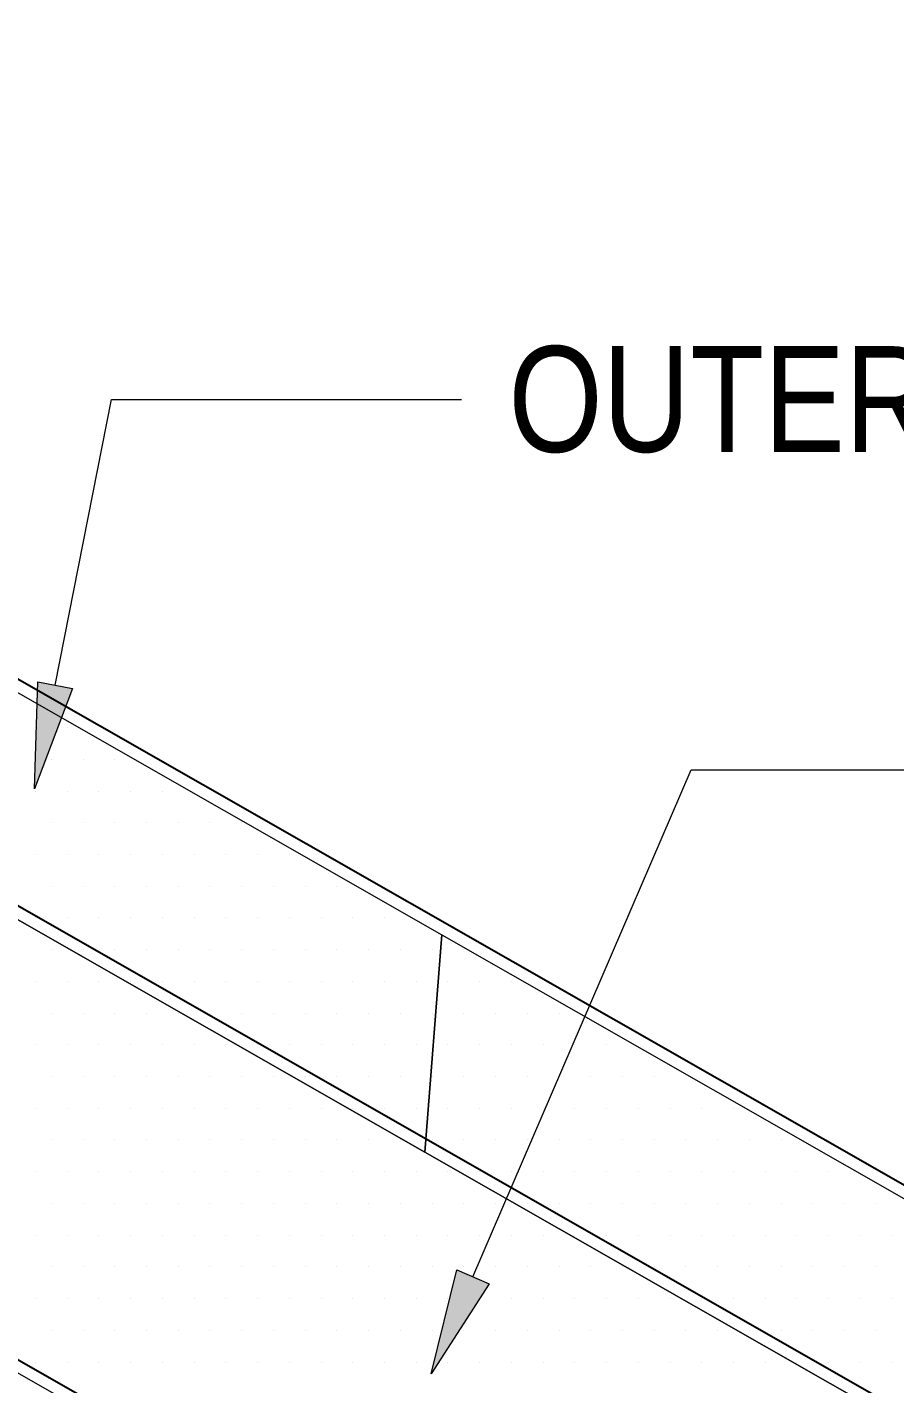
# Model space of a CAD drawing. Header units: inches. Extents: x -17.6 to 82.3, y -15.1 to 23.2.
# Drawn here: x -11.326 to -10.813, y 3.495 to 4.297 of the extents above; entities that cross this region are included whole.
import ezdxf

# ---------------------------------------------------------------- set-up
doc = ezdxf.new("R2010")
doc.units = ezdxf.units.IN
doc.header["$MEASUREMENT"] = 0
for name, color, linetype, lineweight in [('.ATI-HATCH', 7, 'Continuous', 0), ('.ATI-TEXT', 7, 'Continuous', 0), ('G-ANNO-TTLB', 7, 'Continuous', 0), ('TYVEK', 7, 'Continuous', 0)]:
    doc.layers.add(name, color=color, linetype=linetype, lineweight=lineweight)

# ---------------------------------------------------------------- blocks, each defined once
blk = doc.blocks.new('Block_420')
at = {"layer": '.ATI-HATCH'}
for points, knots in [([(-11.98042, 4.27412), (-11.98042, 4.27412), (-12.09708, 4.20662), (-12.09708, 4.20662), (-12.09708, 4.20662), (-11.09097, 3.63203), (-11.09097, 3.63203), (-11.09097, 3.63203), (-11.08097, 3.76051), (-11.08097, 3.76051), (-11.08097, 3.76051), (-11.98042, 4.27412), (-11.98042, 4.27412)], [0, 0, 0, 0, 1, 1, 1, 2, 2, 2, 3, 3, 3, 4, 4, 4, 4]), ([(-11.09097, 3.63203), (-11.09097, 3.63203), (-12.09708, 4.20662), (-12.09708, 4.20662), (-12.09708, 4.20662), (-12.21375, 4.13912), (-12.21375, 4.13912), (-12.21375, 4.13912), (-12.33042, 4.07162), (-12.33042, 4.07162), (-12.33042, 4.07162), (-10.4632, 3.00537), (-10.4632, 3.00537), (-10.4632, 3.00537), (-10.22986, 3.14037), (-10.22986, 3.14037), (-10.22986, 3.14037), (-10.49056, 3.28926), (-10.49056, 3.28926), (-10.49056, 3.28926), (-11.09097, 3.63203), (-11.09097, 3.63203)], [0, 0, 0, 0, 1, 1, 1, 2, 2, 2, 3, 3, 3, 4, 4, 4, 5, 5, 5, 6, 6, 6, 7, 7, 7, 7]), ([(-10.48056, 3.41773), (-10.48056, 3.41773), (-11.08097, 3.76051), (-11.08097, 3.76051), (-11.08097, 3.76051), (-11.09097, 3.63203), (-11.09097, 3.63203), (-11.09097, 3.63203), (-10.49056, 3.28926), (-10.49056, 3.28926), (-10.49056, 3.28926), (-10.48056, 3.41773), (-10.48056, 3.41773)], [0, 0, 0, 0, 1, 1, 1, 2, 2, 2, 3, 3, 3, 4, 4, 4, 4])]:
    blk.add_open_spline(points, degree=3, knots=knots, dxfattribs=at)
at = {"layer": '.ATI-HATCH', "color": 5, "lineweight": 0, "true_color": 0x0000ff}
for points in [[(-11.32114, 3.883), (-11.32114, 3.883), (-11.32114, 3.883), (-11.32114, 3.883)], [(-11.30239, 3.883), (-11.30239, 3.883), (-11.30239, 3.883), (-11.30239, 3.883)], [(-11.31176, 3.86424), (-11.31176, 3.86424), (-11.31176, 3.86424), (-11.31176, 3.86424)], [(-11.29301, 3.86424), (-11.29301, 3.86424), (-11.29301, 3.86424), (-11.29301, 3.86424)], [(-11.27425, 3.86424), (-11.27425, 3.86424), (-11.27425, 3.86424), (-11.27425, 3.86424)], [(-11.32114, 3.84548), (-11.32114, 3.84548), (-11.32114, 3.84548), (-11.32114, 3.84548)], [(-11.30239, 3.84548), (-11.30239, 3.84548), (-11.30239, 3.84548), (-11.30239, 3.84548)], [(-11.28363, 3.84548), (-11.28363, 3.84548), (-11.28363, 3.84548), (-11.28363, 3.84548)], [(-11.26487, 3.84548), (-11.26487, 3.84548), (-11.26487, 3.84548), (-11.26487, 3.84548)], [(-11.24612, 3.84548), (-11.24612, 3.84548), (-11.24612, 3.84548), (-11.24612, 3.84548)], [(-11.31176, 3.82673), (-11.31176, 3.82673), (-11.31176, 3.82673), (-11.31176, 3.82673)], [(-11.29301, 3.82673), (-11.29301, 3.82673), (-11.29301, 3.82673), (-11.29301, 3.82673)], [(-11.27425, 3.82673), (-11.27425, 3.82673), (-11.27425, 3.82673), (-11.27425, 3.82673)], [(-11.2555, 3.82673), (-11.2555, 3.82673), (-11.2555, 3.82673), (-11.2555, 3.82673)], [(-11.23674, 3.82673), (-11.23674, 3.82673), (-11.23674, 3.82673), (-11.23674, 3.82673)], [(-11.21799, 3.82673), (-11.21799, 3.82673), (-11.21799, 3.82673), (-11.21799, 3.82673)], [(-11.19923, 3.82673), (-11.19923, 3.82673), (-11.19923, 3.82673), (-11.19923, 3.82673)], [(-11.32114, 3.80797), (-11.32114, 3.80797), (-11.32114, 3.80797), (-11.32114, 3.80797)], [(-11.30239, 3.80797), (-11.30239, 3.80797), (-11.30239, 3.80797), (-11.30239, 3.80797)], [(-11.28363, 3.80797), (-11.28363, 3.80797), (-11.28363, 3.80797), (-11.28363, 3.80797)], [(-11.26487, 3.80797), (-11.26487, 3.80797), (-11.26487, 3.80797), (-11.26487, 3.80797)], [(-11.24612, 3.80797), (-11.24612, 3.80797), (-11.24612, 3.80797), (-11.24612, 3.80797)], [(-11.22736, 3.80797), (-11.22736, 3.80797), (-11.22736, 3.80797), (-11.22736, 3.80797)], [(-11.20861, 3.80797), (-11.20861, 3.80797), (-11.20861, 3.80797), (-11.20861, 3.80797)], [(-11.18985, 3.80797), (-11.18985, 3.80797), (-11.18985, 3.80797), (-11.18985, 3.80797)], [(-11.1711, 3.80797), (-11.1711, 3.80797), (-11.1711, 3.80797), (-11.1711, 3.80797)], [(-11.31176, 3.78922), (-11.31176, 3.78922), (-11.31176, 3.78922), (-11.31176, 3.78922)], [(-11.29301, 3.78922), (-11.29301, 3.78922), (-11.29301, 3.78922), (-11.29301, 3.78922)], [(-11.27425, 3.78922), (-11.27425, 3.78922), (-11.27425, 3.78922), (-11.27425, 3.78922)], [(-11.2555, 3.78922), (-11.2555, 3.78922), (-11.2555, 3.78922), (-11.2555, 3.78922)], [(-11.23674, 3.78922), (-11.23674, 3.78922), (-11.23674, 3.78922), (-11.23674, 3.78922)], [(-11.21799, 3.78922), (-11.21799, 3.78922), (-11.21799, 3.78922), (-11.21799, 3.78922)], [(-11.19923, 3.78922), (-11.19923, 3.78922), (-11.19923, 3.78922), (-11.19923, 3.78922)], [(-11.18047, 3.78922), (-11.18047, 3.78922), (-11.18047, 3.78922), (-11.18047, 3.78922)], [(-11.16172, 3.78922), (-11.16172, 3.78922), (-11.16172, 3.78922), (-11.16172, 3.78922)], [(-11.14296, 3.78922), (-11.14296, 3.78922), (-11.14296, 3.78922), (-11.14296, 3.78922)], [(-11.32114, 3.77046), (-11.32114, 3.77046), (-11.32114, 3.77046), (-11.32114, 3.77046)], [(-11.30239, 3.77046), (-11.30239, 3.77046), (-11.30239, 3.77046), (-11.30239, 3.77046)], [(-11.28363, 3.77046), (-11.28363, 3.77046), (-11.28363, 3.77046), (-11.28363, 3.77046)], [(-11.26487, 3.77046), (-11.26487, 3.77046), (-11.26487, 3.77046), (-11.26487, 3.77046)], [(-11.24612, 3.77046), (-11.24612, 3.77046), (-11.24612, 3.77046), (-11.24612, 3.77046)], [(-11.22736, 3.77046), (-11.22736, 3.77046), (-11.22736, 3.77046), (-11.22736, 3.77046)], [(-11.20861, 3.77046), (-11.20861, 3.77046), (-11.20861, 3.77046), (-11.20861, 3.77046)], [(-11.18985, 3.77046), (-11.18985, 3.77046), (-11.18985, 3.77046), (-11.18985, 3.77046)], [(-11.1711, 3.77046), (-11.1711, 3.77046), (-11.1711, 3.77046), (-11.1711, 3.77046)], [(-11.15234, 3.77046), (-11.15234, 3.77046), (-11.15234, 3.77046), (-11.15234, 3.77046)], [(-11.13358, 3.77046), (-11.13358, 3.77046), (-11.13358, 3.77046), (-11.13358, 3.77046)], [(-11.11483, 3.77046), (-11.11483, 3.77046), (-11.11483, 3.77046), (-11.11483, 3.77046)], [(-11.31176, 3.75171), (-11.31176, 3.75171), (-11.31176, 3.75171), (-11.31176, 3.75171)], [(-11.29301, 3.75171), (-11.29301, 3.75171), (-11.29301, 3.75171), (-11.29301, 3.75171)], [(-11.27425, 3.75171), (-11.27425, 3.75171), (-11.27425, 3.75171), (-11.27425, 3.75171)], [(-11.2555, 3.75171), (-11.2555, 3.75171), (-11.2555, 3.75171), (-11.2555, 3.75171)], [(-11.23674, 3.75171), (-11.23674, 3.75171), (-11.23674, 3.75171), (-11.23674, 3.75171)], [(-11.21799, 3.75171), (-11.21799, 3.75171), (-11.21799, 3.75171), (-11.21799, 3.75171)], [(-11.19923, 3.75171), (-11.19923, 3.75171), (-11.19923, 3.75171), (-11.19923, 3.75171)], [(-11.18047, 3.75171), (-11.18047, 3.75171), (-11.18047, 3.75171), (-11.18047, 3.75171)], [(-11.16172, 3.75171), (-11.16172, 3.75171), (-11.16172, 3.75171), (-11.16172, 3.75171)], [(-11.14296, 3.75171), (-11.14296, 3.75171), (-11.14296, 3.75171), (-11.14296, 3.75171)], [(-11.12421, 3.75171), (-11.12421, 3.75171), (-11.12421, 3.75171), (-11.12421, 3.75171)], [(-11.10545, 3.75171), (-11.10545, 3.75171), (-11.10545, 3.75171), (-11.10545, 3.75171)], [(-11.0867, 3.75171), (-11.0867, 3.75171), (-11.0867, 3.75171), (-11.0867, 3.75171)], [(-11.06794, 3.75171), (-11.06794, 3.75171), (-11.06794, 3.75171), (-11.06794, 3.75171)], [(-11.32114, 3.73295), (-11.32114, 3.73295), (-11.32114, 3.73295), (-11.32114, 3.73295)], [(-11.30239, 3.73295), (-11.30239, 3.73295), (-11.30239, 3.73295), (-11.30239, 3.73295)], [(-11.28363, 3.73295), (-11.28363, 3.73295), (-11.28363, 3.73295), (-11.28363, 3.73295)], [(-11.26487, 3.73295), (-11.26487, 3.73295), (-11.26487, 3.73295), (-11.26487, 3.73295)], [(-11.24612, 3.73295), (-11.24612, 3.73295), (-11.24612, 3.73295), (-11.24612, 3.73295)], [(-11.22736, 3.73295), (-11.22736, 3.73295), (-11.22736, 3.73295), (-11.22736, 3.73295)], [(-11.20861, 3.73295), (-11.20861, 3.73295), (-11.20861, 3.73295), (-11.20861, 3.73295)], [(-11.18985, 3.73295), (-11.18985, 3.73295), (-11.18985, 3.73295), (-11.18985, 3.73295)], [(-11.1711, 3.73295), (-11.1711, 3.73295), (-11.1711, 3.73295), (-11.1711, 3.73295)], [(-11.15234, 3.73295), (-11.15234, 3.73295), (-11.15234, 3.73295), (-11.15234, 3.73295)], [(-11.13358, 3.73295), (-11.13358, 3.73295), (-11.13358, 3.73295), (-11.13358, 3.73295)], [(-11.11483, 3.73295), (-11.11483, 3.73295), (-11.11483, 3.73295), (-11.11483, 3.73295)], [(-11.09607, 3.73295), (-11.09607, 3.73295), (-11.09607, 3.73295), (-11.09607, 3.73295)], [(-11.07732, 3.73295), (-11.07732, 3.73295), (-11.07732, 3.73295), (-11.07732, 3.73295)], [(-11.05856, 3.73295), (-11.05856, 3.73295), (-11.05856, 3.73295), (-11.05856, 3.73295)], [(-11.03981, 3.73295), (-11.03981, 3.73295), (-11.03981, 3.73295), (-11.03981, 3.73295)], [(-11.31176, 3.7142), (-11.31176, 3.7142), (-11.31176, 3.7142), (-11.31176, 3.7142)], [(-11.29301, 3.7142), (-11.29301, 3.7142), (-11.29301, 3.7142), (-11.29301, 3.7142)], [(-11.27425, 3.7142), (-11.27425, 3.7142), (-11.27425, 3.7142), (-11.27425, 3.7142)], [(-11.2555, 3.7142), (-11.2555, 3.7142), (-11.2555, 3.7142), (-11.2555, 3.7142)], [(-11.23674, 3.7142), (-11.23674, 3.7142), (-11.23674, 3.7142), (-11.23674, 3.7142)], [(-11.21799, 3.7142), (-11.21799, 3.7142), (-11.21799, 3.7142), (-11.21799, 3.7142)], [(-11.19923, 3.7142), (-11.19923, 3.7142), (-11.19923, 3.7142), (-11.19923, 3.7142)], [(-11.18047, 3.7142), (-11.18047, 3.7142), (-11.18047, 3.7142), (-11.18047, 3.7142)], [(-11.16172, 3.7142), (-11.16172, 3.7142), (-11.16172, 3.7142), (-11.16172, 3.7142)], [(-11.14296, 3.7142), (-11.14296, 3.7142), (-11.14296, 3.7142), (-11.14296, 3.7142)], [(-11.12421, 3.7142), (-11.12421, 3.7142), (-11.12421, 3.7142), (-11.12421, 3.7142)], [(-11.10545, 3.7142), (-11.10545, 3.7142), (-11.10545, 3.7142), (-11.10545, 3.7142)], [(-11.0867, 3.7142), (-11.0867, 3.7142), (-11.0867, 3.7142), (-11.0867, 3.7142)], [(-11.06794, 3.7142), (-11.06794, 3.7142), (-11.06794, 3.7142), (-11.06794, 3.7142)], [(-11.04918, 3.7142), (-11.04918, 3.7142), (-11.04918, 3.7142), (-11.04918, 3.7142)], [(-11.03043, 3.7142), (-11.03043, 3.7142), (-11.03043, 3.7142), (-11.03043, 3.7142)], [(-11.01167, 3.7142), (-11.01167, 3.7142), (-11.01167, 3.7142), (-11.01167, 3.7142)], [(-11.32114, 3.69544), (-11.32114, 3.69544), (-11.32114, 3.69544), (-11.32114, 3.69544)], [(-11.30239, 3.69544), (-11.30239, 3.69544), (-11.30239, 3.69544), (-11.30239, 3.69544)], [(-11.28363, 3.69544), (-11.28363, 3.69544), (-11.28363, 3.69544), (-11.28363, 3.69544)], [(-11.26487, 3.69544), (-11.26487, 3.69544), (-11.26487, 3.69544), (-11.26487, 3.69544)], [(-11.24612, 3.69544), (-11.24612, 3.69544), (-11.24612, 3.69544), (-11.24612, 3.69544)], [(-11.22736, 3.69544), (-11.22736, 3.69544), (-11.22736, 3.69544), (-11.22736, 3.69544)], [(-11.20861, 3.69544), (-11.20861, 3.69544), (-11.20861, 3.69544), (-11.20861, 3.69544)], [(-11.18985, 3.69544), (-11.18985, 3.69544), (-11.18985, 3.69544), (-11.18985, 3.69544)], [(-11.1711, 3.69544), (-11.1711, 3.69544), (-11.1711, 3.69544), (-11.1711, 3.69544)], [(-11.15234, 3.69544), (-11.15234, 3.69544), (-11.15234, 3.69544), (-11.15234, 3.69544)], [(-11.13358, 3.69544), (-11.13358, 3.69544), (-11.13358, 3.69544), (-11.13358, 3.69544)], [(-11.11483, 3.69544), (-11.11483, 3.69544), (-11.11483, 3.69544), (-11.11483, 3.69544)], [(-11.09607, 3.69544), (-11.09607, 3.69544), (-11.09607, 3.69544), (-11.09607, 3.69544)], [(-11.07732, 3.69544), (-11.07732, 3.69544), (-11.07732, 3.69544), (-11.07732, 3.69544)], [(-11.05856, 3.69544), (-11.05856, 3.69544), (-11.05856, 3.69544), (-11.05856, 3.69544)], [(-11.03981, 3.69544), (-11.03981, 3.69544), (-11.03981, 3.69544), (-11.03981, 3.69544)], [(-11.02105, 3.69544), (-11.02105, 3.69544), (-11.02105, 3.69544), (-11.02105, 3.69544)], [(-11.0023, 3.69544), (-11.0023, 3.69544), (-11.0023, 3.69544), (-11.0023, 3.69544)], [(-10.98354, 3.69544), (-10.98354, 3.69544), (-10.98354, 3.69544), (-10.98354, 3.69544)], [(-11.31176, 3.67668), (-11.31176, 3.67668), (-11.31176, 3.67668), (-11.31176, 3.67668)], [(-11.29301, 3.67668), (-11.29301, 3.67668), (-11.29301, 3.67668), (-11.29301, 3.67668)], [(-11.27425, 3.67668), (-11.27425, 3.67668), (-11.27425, 3.67668), (-11.27425, 3.67668)], [(-11.2555, 3.67668), (-11.2555, 3.67668), (-11.2555, 3.67668), (-11.2555, 3.67668)], [(-11.23674, 3.67668), (-11.23674, 3.67668), (-11.23674, 3.67668), (-11.23674, 3.67668)], [(-11.21799, 3.67668), (-11.21799, 3.67668), (-11.21799, 3.67668), (-11.21799, 3.67668)], [(-11.19923, 3.67668), (-11.19923, 3.67668), (-11.19923, 3.67668), (-11.19923, 3.67668)], [(-11.18047, 3.67668), (-11.18047, 3.67668), (-11.18047, 3.67668), (-11.18047, 3.67668)], [(-11.16172, 3.67668), (-11.16172, 3.67668), (-11.16172, 3.67668), (-11.16172, 3.67668)], [(-11.14296, 3.67668), (-11.14296, 3.67668), (-11.14296, 3.67668), (-11.14296, 3.67668)], [(-11.12421, 3.67668), (-11.12421, 3.67668), (-11.12421, 3.67668), (-11.12421, 3.67668)], [(-11.10545, 3.67668), (-11.10545, 3.67668), (-11.10545, 3.67668), (-11.10545, 3.67668)], [(-11.0867, 3.67668), (-11.0867, 3.67668), (-11.0867, 3.67668), (-11.0867, 3.67668)], [(-11.06794, 3.67668), (-11.06794, 3.67668), (-11.06794, 3.67668), (-11.06794, 3.67668)], [(-11.04918, 3.67668), (-11.04918, 3.67668), (-11.04918, 3.67668), (-11.04918, 3.67668)], [(-11.03043, 3.67668), (-11.03043, 3.67668), (-11.03043, 3.67668), (-11.03043, 3.67668)], [(-11.01167, 3.67668), (-11.01167, 3.67668), (-11.01167, 3.67668), (-11.01167, 3.67668)], [(-10.99292, 3.67668), (-10.99292, 3.67668), (-10.99292, 3.67668), (-10.99292, 3.67668)], [(-10.97416, 3.67668), (-10.97416, 3.67668), (-10.97416, 3.67668), (-10.97416, 3.67668)], [(-10.95541, 3.67668), (-10.95541, 3.67668), (-10.95541, 3.67668), (-10.95541, 3.67668)], [(-10.93665, 3.67668), (-10.93665, 3.67668), (-10.93665, 3.67668), (-10.93665, 3.67668)], [(-11.32114, 3.65793), (-11.32114, 3.65793), (-11.32114, 3.65793), (-11.32114, 3.65793)], [(-11.30239, 3.65793), (-11.30239, 3.65793), (-11.30239, 3.65793), (-11.30239, 3.65793)], [(-11.28363, 3.65793), (-11.28363, 3.65793), (-11.28363, 3.65793), (-11.28363, 3.65793)], [(-11.26487, 3.65793), (-11.26487, 3.65793), (-11.26487, 3.65793), (-11.26487, 3.65793)], [(-11.24612, 3.65793), (-11.24612, 3.65793), (-11.24612, 3.65793), (-11.24612, 3.65793)], [(-11.22736, 3.65793), (-11.22736, 3.65793), (-11.22736, 3.65793), (-11.22736, 3.65793)], [(-11.20861, 3.65793), (-11.20861, 3.65793), (-11.20861, 3.65793), (-11.20861, 3.65793)], [(-11.18985, 3.65793), (-11.18985, 3.65793), (-11.18985, 3.65793), (-11.18985, 3.65793)], [(-11.1711, 3.65793), (-11.1711, 3.65793), (-11.1711, 3.65793), (-11.1711, 3.65793)], [(-11.15234, 3.65793), (-11.15234, 3.65793), (-11.15234, 3.65793), (-11.15234, 3.65793)], [(-11.13358, 3.65793), (-11.13358, 3.65793), (-11.13358, 3.65793), (-11.13358, 3.65793)], [(-11.11483, 3.65793), (-11.11483, 3.65793), (-11.11483, 3.65793), (-11.11483, 3.65793)], [(-11.09607, 3.65793), (-11.09607, 3.65793), (-11.09607, 3.65793), (-11.09607, 3.65793)], [(-11.07732, 3.65793), (-11.07732, 3.65793), (-11.07732, 3.65793), (-11.07732, 3.65793)], [(-11.05856, 3.65793), (-11.05856, 3.65793), (-11.05856, 3.65793), (-11.05856, 3.65793)], [(-11.03981, 3.65793), (-11.03981, 3.65793), (-11.03981, 3.65793), (-11.03981, 3.65793)], [(-11.02105, 3.65793), (-11.02105, 3.65793), (-11.02105, 3.65793), (-11.02105, 3.65793)], [(-11.0023, 3.65793), (-11.0023, 3.65793), (-11.0023, 3.65793), (-11.0023, 3.65793)], [(-10.98354, 3.65793), (-10.98354, 3.65793), (-10.98354, 3.65793), (-10.98354, 3.65793)], [(-10.96478, 3.65793), (-10.96478, 3.65793), (-10.96478, 3.65793), (-10.96478, 3.65793)], [(-10.94603, 3.65793), (-10.94603, 3.65793), (-10.94603, 3.65793), (-10.94603, 3.65793)], [(-10.92727, 3.65793), (-10.92727, 3.65793), (-10.92727, 3.65793), (-10.92727, 3.65793)], [(-10.90852, 3.65793), (-10.90852, 3.65793), (-10.90852, 3.65793), (-10.90852, 3.65793)], [(-11.31176, 3.63917), (-11.31176, 3.63917), (-11.31176, 3.63917), (-11.31176, 3.63917)], [(-11.29301, 3.63917), (-11.29301, 3.63917), (-11.29301, 3.63917), (-11.29301, 3.63917)], [(-11.27425, 3.63917), (-11.27425, 3.63917), (-11.27425, 3.63917), (-11.27425, 3.63917)], [(-11.2555, 3.63917), (-11.2555, 3.63917), (-11.2555, 3.63917), (-11.2555, 3.63917)], [(-11.23674, 3.63917), (-11.23674, 3.63917), (-11.23674, 3.63917), (-11.23674, 3.63917)], [(-11.21799, 3.63917), (-11.21799, 3.63917), (-11.21799, 3.63917), (-11.21799, 3.63917)], [(-11.19923, 3.63917), (-11.19923, 3.63917), (-11.19923, 3.63917), (-11.19923, 3.63917)], [(-11.18047, 3.63917), (-11.18047, 3.63917), (-11.18047, 3.63917), (-11.18047, 3.63917)], [(-11.16172, 3.63917), (-11.16172, 3.63917), (-11.16172, 3.63917), (-11.16172, 3.63917)], [(-11.14296, 3.63917), (-11.14296, 3.63917), (-11.14296, 3.63917), (-11.14296, 3.63917)], [(-11.12421, 3.63917), (-11.12421, 3.63917), (-11.12421, 3.63917), (-11.12421, 3.63917)], [(-11.10545, 3.63917), (-11.10545, 3.63917), (-11.10545, 3.63917), (-11.10545, 3.63917)], [(-11.0867, 3.63917), (-11.0867, 3.63917), (-11.0867, 3.63917), (-11.0867, 3.63917)], [(-11.06794, 3.63917), (-11.06794, 3.63917), (-11.06794, 3.63917), (-11.06794, 3.63917)], [(-11.04918, 3.63917), (-11.04918, 3.63917), (-11.04918, 3.63917), (-11.04918, 3.63917)], [(-11.03043, 3.63917), (-11.03043, 3.63917), (-11.03043, 3.63917), (-11.03043, 3.63917)], [(-11.01167, 3.63917), (-11.01167, 3.63917), (-11.01167, 3.63917), (-11.01167, 3.63917)], [(-10.99292, 3.63917), (-10.99292, 3.63917), (-10.99292, 3.63917), (-10.99292, 3.63917)], [(-10.97416, 3.63917), (-10.97416, 3.63917), (-10.97416, 3.63917), (-10.97416, 3.63917)], [(-10.95541, 3.63917), (-10.95541, 3.63917), (-10.95541, 3.63917), (-10.95541, 3.63917)], [(-10.93665, 3.63917), (-10.93665, 3.63917), (-10.93665, 3.63917), (-10.93665, 3.63917)], [(-10.91789, 3.63917), (-10.91789, 3.63917), (-10.91789, 3.63917), (-10.91789, 3.63917)], [(-10.89914, 3.63917), (-10.89914, 3.63917), (-10.89914, 3.63917), (-10.89914, 3.63917)], [(-10.88038, 3.63917), (-10.88038, 3.63917), (-10.88038, 3.63917), (-10.88038, 3.63917)], [(-11.32114, 3.62042), (-11.32114, 3.62042), (-11.32114, 3.62042), (-11.32114, 3.62042)], [(-11.30239, 3.62042), (-11.30239, 3.62042), (-11.30239, 3.62042), (-11.30239, 3.62042)], [(-11.28363, 3.62042), (-11.28363, 3.62042), (-11.28363, 3.62042), (-11.28363, 3.62042)], [(-11.26487, 3.62042), (-11.26487, 3.62042), (-11.26487, 3.62042), (-11.26487, 3.62042)], [(-11.24612, 3.62042), (-11.24612, 3.62042), (-11.24612, 3.62042), (-11.24612, 3.62042)], [(-11.22736, 3.62042), (-11.22736, 3.62042), (-11.22736, 3.62042), (-11.22736, 3.62042)], [(-11.20861, 3.62042), (-11.20861, 3.62042), (-11.20861, 3.62042), (-11.20861, 3.62042)], [(-11.18985, 3.62042), (-11.18985, 3.62042), (-11.18985, 3.62042), (-11.18985, 3.62042)], [(-11.1711, 3.62042), (-11.1711, 3.62042), (-11.1711, 3.62042), (-11.1711, 3.62042)], [(-11.15234, 3.62042), (-11.15234, 3.62042), (-11.15234, 3.62042), (-11.15234, 3.62042)], [(-11.13358, 3.62042), (-11.13358, 3.62042), (-11.13358, 3.62042), (-11.13358, 3.62042)], [(-11.11483, 3.62042), (-11.11483, 3.62042), (-11.11483, 3.62042), (-11.11483, 3.62042)], [(-11.09607, 3.62042), (-11.09607, 3.62042), (-11.09607, 3.62042), (-11.09607, 3.62042)], [(-11.07732, 3.62042), (-11.07732, 3.62042), (-11.07732, 3.62042), (-11.07732, 3.62042)], [(-11.05856, 3.62042), (-11.05856, 3.62042), (-11.05856, 3.62042), (-11.05856, 3.62042)], [(-11.03981, 3.62042), (-11.03981, 3.62042), (-11.03981, 3.62042), (-11.03981, 3.62042)], [(-11.02105, 3.62042), (-11.02105, 3.62042), (-11.02105, 3.62042), (-11.02105, 3.62042)], [(-11.0023, 3.62042), (-11.0023, 3.62042), (-11.0023, 3.62042), (-11.0023, 3.62042)], [(-10.98354, 3.62042), (-10.98354, 3.62042), (-10.98354, 3.62042), (-10.98354, 3.62042)], [(-10.96478, 3.62042), (-10.96478, 3.62042), (-10.96478, 3.62042), (-10.96478, 3.62042)], [(-10.94603, 3.62042), (-10.94603, 3.62042), (-10.94603, 3.62042), (-10.94603, 3.62042)], [(-10.92727, 3.62042), (-10.92727, 3.62042), (-10.92727, 3.62042), (-10.92727, 3.62042)], [(-10.90852, 3.62042), (-10.90852, 3.62042), (-10.90852, 3.62042), (-10.90852, 3.62042)], [(-10.88976, 3.62042), (-10.88976, 3.62042), (-10.88976, 3.62042), (-10.88976, 3.62042)], [(-10.87101, 3.62042), (-10.87101, 3.62042), (-10.87101, 3.62042), (-10.87101, 3.62042)], [(-10.85225, 3.62042), (-10.85225, 3.62042), (-10.85225, 3.62042), (-10.85225, 3.62042)], [(-11.31176, 3.60166), (-11.31176, 3.60166), (-11.31176, 3.60166), (-11.31176, 3.60166)], [(-11.29301, 3.60166), (-11.29301, 3.60166), (-11.29301, 3.60166), (-11.29301, 3.60166)], [(-11.27425, 3.60166), (-11.27425, 3.60166), (-11.27425, 3.60166), (-11.27425, 3.60166)], [(-11.2555, 3.60166), (-11.2555, 3.60166), (-11.2555, 3.60166), (-11.2555, 3.60166)], [(-11.23674, 3.60166), (-11.23674, 3.60166), (-11.23674, 3.60166), (-11.23674, 3.60166)], [(-11.21799, 3.60166), (-11.21799, 3.60166), (-11.21799, 3.60166), (-11.21799, 3.60166)], [(-11.19923, 3.60166), (-11.19923, 3.60166), (-11.19923, 3.60166), (-11.19923, 3.60166)], [(-11.18047, 3.60166), (-11.18047, 3.60166), (-11.18047, 3.60166), (-11.18047, 3.60166)], [(-11.16172, 3.60166), (-11.16172, 3.60166), (-11.16172, 3.60166), (-11.16172, 3.60166)], [(-11.14296, 3.60166), (-11.14296, 3.60166), (-11.14296, 3.60166), (-11.14296, 3.60166)], [(-11.12421, 3.60166), (-11.12421, 3.60166), (-11.12421, 3.60166), (-11.12421, 3.60166)], [(-11.10545, 3.60166), (-11.10545, 3.60166), (-11.10545, 3.60166), (-11.10545, 3.60166)], [(-11.0867, 3.60166), (-11.0867, 3.60166), (-11.0867, 3.60166), (-11.0867, 3.60166)], [(-11.06794, 3.60166), (-11.06794, 3.60166), (-11.06794, 3.60166), (-11.06794, 3.60166)], [(-11.04918, 3.60166), (-11.04918, 3.60166), (-11.04918, 3.60166), (-11.04918, 3.60166)], [(-11.03043, 3.60166), (-11.03043, 3.60166), (-11.03043, 3.60166), (-11.03043, 3.60166)], [(-11.01167, 3.60166), (-11.01167, 3.60166), (-11.01167, 3.60166), (-11.01167, 3.60166)], [(-10.99292, 3.60166), (-10.99292, 3.60166), (-10.99292, 3.60166), (-10.99292, 3.60166)], [(-10.97416, 3.60166), (-10.97416, 3.60166), (-10.97416, 3.60166), (-10.97416, 3.60166)], [(-10.95541, 3.60166), (-10.95541, 3.60166), (-10.95541, 3.60166), (-10.95541, 3.60166)], [(-10.93665, 3.60166), (-10.93665, 3.60166), (-10.93665, 3.60166), (-10.93665, 3.60166)], [(-10.91789, 3.60166), (-10.91789, 3.60166), (-10.91789, 3.60166), (-10.91789, 3.60166)], [(-10.89914, 3.60166), (-10.89914, 3.60166), (-10.89914, 3.60166), (-10.89914, 3.60166)], [(-10.88038, 3.60166), (-10.88038, 3.60166), (-10.88038, 3.60166), (-10.88038, 3.60166)], [(-10.86163, 3.60166), (-10.86163, 3.60166), (-10.86163, 3.60166), (-10.86163, 3.60166)], [(-10.84287, 3.60166), (-10.84287, 3.60166), (-10.84287, 3.60166), (-10.84287, 3.60166)], [(-10.82412, 3.60166), (-10.82412, 3.60166), (-10.82412, 3.60166), (-10.82412, 3.60166)], [(-11.32114, 3.58291), (-11.32114, 3.58291), (-11.32114, 3.58291), (-11.32114, 3.58291)], [(-11.30239, 3.58291), (-11.30239, 3.58291), (-11.30239, 3.58291), (-11.30239, 3.58291)], [(-11.28363, 3.58291), (-11.28363, 3.58291), (-11.28363, 3.58291), (-11.28363, 3.58291)], [(-11.26487, 3.58291), (-11.26487, 3.58291), (-11.26487, 3.58291), (-11.26487, 3.58291)], [(-11.24612, 3.58291), (-11.24612, 3.58291), (-11.24612, 3.58291), (-11.24612, 3.58291)], [(-11.22736, 3.58291), (-11.22736, 3.58291), (-11.22736, 3.58291), (-11.22736, 3.58291)], [(-11.20861, 3.58291), (-11.20861, 3.58291), (-11.20861, 3.58291), (-11.20861, 3.58291)], [(-11.18985, 3.58291), (-11.18985, 3.58291), (-11.18985, 3.58291), (-11.18985, 3.58291)], [(-11.1711, 3.58291), (-11.1711, 3.58291), (-11.1711, 3.58291), (-11.1711, 3.58291)], [(-11.15234, 3.58291), (-11.15234, 3.58291), (-11.15234, 3.58291), (-11.15234, 3.58291)], [(-11.13358, 3.58291), (-11.13358, 3.58291), (-11.13358, 3.58291), (-11.13358, 3.58291)], [(-11.11483, 3.58291), (-11.11483, 3.58291), (-11.11483, 3.58291), (-11.11483, 3.58291)], [(-11.09607, 3.58291), (-11.09607, 3.58291), (-11.09607, 3.58291), (-11.09607, 3.58291)], [(-11.07732, 3.58291), (-11.07732, 3.58291), (-11.07732, 3.58291), (-11.07732, 3.58291)], [(-11.05856, 3.58291), (-11.05856, 3.58291), (-11.05856, 3.58291), (-11.05856, 3.58291)], [(-11.03981, 3.58291), (-11.03981, 3.58291), (-11.03981, 3.58291), (-11.03981, 3.58291)], [(-11.02105, 3.58291), (-11.02105, 3.58291), (-11.02105, 3.58291), (-11.02105, 3.58291)], [(-11.0023, 3.58291), (-11.0023, 3.58291), (-11.0023, 3.58291), (-11.0023, 3.58291)], [(-10.98354, 3.58291), (-10.98354, 3.58291), (-10.98354, 3.58291), (-10.98354, 3.58291)], [(-10.96478, 3.58291), (-10.96478, 3.58291), (-10.96478, 3.58291), (-10.96478, 3.58291)], [(-10.94603, 3.58291), (-10.94603, 3.58291), (-10.94603, 3.58291), (-10.94603, 3.58291)], [(-10.92727, 3.58291), (-10.92727, 3.58291), (-10.92727, 3.58291), (-10.92727, 3.58291)], [(-10.90852, 3.58291), (-10.90852, 3.58291), (-10.90852, 3.58291), (-10.90852, 3.58291)], [(-10.88976, 3.58291), (-10.88976, 3.58291), (-10.88976, 3.58291), (-10.88976, 3.58291)], [(-10.87101, 3.58291), (-10.87101, 3.58291), (-10.87101, 3.58291), (-10.87101, 3.58291)], [(-10.85225, 3.58291), (-10.85225, 3.58291), (-10.85225, 3.58291), (-10.85225, 3.58291)], [(-10.83349, 3.58291), (-10.83349, 3.58291), (-10.83349, 3.58291), (-10.83349, 3.58291)], [(-10.81474, 3.58291), (-10.81474, 3.58291), (-10.81474, 3.58291), (-10.81474, 3.58291)], [(-11.31176, 3.56415), (-11.31176, 3.56415), (-11.31176, 3.56415), (-11.31176, 3.56415)], [(-11.29301, 3.56415), (-11.29301, 3.56415), (-11.29301, 3.56415), (-11.29301, 3.56415)], [(-11.27425, 3.56415), (-11.27425, 3.56415), (-11.27425, 3.56415), (-11.27425, 3.56415)], [(-11.2555, 3.56415), (-11.2555, 3.56415), (-11.2555, 3.56415), (-11.2555, 3.56415)], [(-11.23674, 3.56415), (-11.23674, 3.56415), (-11.23674, 3.56415), (-11.23674, 3.56415)], [(-11.21799, 3.56415), (-11.21799, 3.56415), (-11.21799, 3.56415), (-11.21799, 3.56415)], [(-11.19923, 3.56415), (-11.19923, 3.56415), (-11.19923, 3.56415), (-11.19923, 3.56415)], [(-11.18047, 3.56415), (-11.18047, 3.56415), (-11.18047, 3.56415), (-11.18047, 3.56415)], [(-11.16172, 3.56415), (-11.16172, 3.56415), (-11.16172, 3.56415), (-11.16172, 3.56415)], [(-11.14296, 3.56415), (-11.14296, 3.56415), (-11.14296, 3.56415), (-11.14296, 3.56415)], [(-11.12421, 3.56415), (-11.12421, 3.56415), (-11.12421, 3.56415), (-11.12421, 3.56415)], [(-11.10545, 3.56415), (-11.10545, 3.56415), (-11.10545, 3.56415), (-11.10545, 3.56415)], [(-11.0867, 3.56415), (-11.0867, 3.56415), (-11.0867, 3.56415), (-11.0867, 3.56415)], [(-11.06794, 3.56415), (-11.06794, 3.56415), (-11.06794, 3.56415), (-11.06794, 3.56415)], [(-11.04918, 3.56415), (-11.04918, 3.56415), (-11.04918, 3.56415), (-11.04918, 3.56415)], [(-11.03043, 3.56415), (-11.03043, 3.56415), (-11.03043, 3.56415), (-11.03043, 3.56415)], [(-11.01167, 3.56415), (-11.01167, 3.56415), (-11.01167, 3.56415), (-11.01167, 3.56415)], [(-10.99292, 3.56415), (-10.99292, 3.56415), (-10.99292, 3.56415), (-10.99292, 3.56415)], [(-10.97416, 3.56415), (-10.97416, 3.56415), (-10.97416, 3.56415), (-10.97416, 3.56415)], [(-10.95541, 3.56415), (-10.95541, 3.56415), (-10.95541, 3.56415), (-10.95541, 3.56415)], [(-10.93665, 3.56415), (-10.93665, 3.56415), (-10.93665, 3.56415), (-10.93665, 3.56415)], [(-10.91789, 3.56415), (-10.91789, 3.56415), (-10.91789, 3.56415), (-10.91789, 3.56415)], [(-10.89914, 3.56415), (-10.89914, 3.56415), (-10.89914, 3.56415), (-10.89914, 3.56415)], [(-10.88038, 3.56415), (-10.88038, 3.56415), (-10.88038, 3.56415), (-10.88038, 3.56415)], [(-10.86163, 3.56415), (-10.86163, 3.56415), (-10.86163, 3.56415), (-10.86163, 3.56415)], [(-10.84287, 3.56415), (-10.84287, 3.56415), (-10.84287, 3.56415), (-10.84287, 3.56415)], [(-10.82412, 3.56415), (-10.82412, 3.56415), (-10.82412, 3.56415), (-10.82412, 3.56415)], [(-11.32114, 3.54539), (-11.32114, 3.54539), (-11.32114, 3.54539), (-11.32114, 3.54539)], [(-11.30239, 3.54539), (-11.30239, 3.54539), (-11.30239, 3.54539), (-11.30239, 3.54539)], [(-11.28363, 3.54539), (-11.28363, 3.54539), (-11.28363, 3.54539), (-11.28363, 3.54539)], [(-11.26487, 3.54539), (-11.26487, 3.54539), (-11.26487, 3.54539), (-11.26487, 3.54539)], [(-11.24612, 3.54539), (-11.24612, 3.54539), (-11.24612, 3.54539), (-11.24612, 3.54539)], [(-11.22736, 3.54539), (-11.22736, 3.54539), (-11.22736, 3.54539), (-11.22736, 3.54539)], [(-11.20861, 3.54539), (-11.20861, 3.54539), (-11.20861, 3.54539), (-11.20861, 3.54539)], [(-11.18985, 3.54539), (-11.18985, 3.54539), (-11.18985, 3.54539), (-11.18985, 3.54539)], [(-11.1711, 3.54539), (-11.1711, 3.54539), (-11.1711, 3.54539), (-11.1711, 3.54539)], [(-11.15234, 3.54539), (-11.15234, 3.54539), (-11.15234, 3.54539), (-11.15234, 3.54539)], [(-11.13358, 3.54539), (-11.13358, 3.54539), (-11.13358, 3.54539), (-11.13358, 3.54539)], [(-11.11483, 3.54539), (-11.11483, 3.54539), (-11.11483, 3.54539), (-11.11483, 3.54539)], [(-11.09607, 3.54539), (-11.09607, 3.54539), (-11.09607, 3.54539), (-11.09607, 3.54539)], [(-11.07732, 3.54539), (-11.07732, 3.54539), (-11.07732, 3.54539), (-11.07732, 3.54539)], [(-11.05856, 3.54539), (-11.05856, 3.54539), (-11.05856, 3.54539), (-11.05856, 3.54539)], [(-11.03981, 3.54539), (-11.03981, 3.54539), (-11.03981, 3.54539), (-11.03981, 3.54539)], [(-11.02105, 3.54539), (-11.02105, 3.54539), (-11.02105, 3.54539), (-11.02105, 3.54539)], [(-11.0023, 3.54539), (-11.0023, 3.54539), (-11.0023, 3.54539), (-11.0023, 3.54539)], [(-10.98354, 3.54539), (-10.98354, 3.54539), (-10.98354, 3.54539), (-10.98354, 3.54539)], [(-10.96478, 3.54539), (-10.96478, 3.54539), (-10.96478, 3.54539), (-10.96478, 3.54539)], [(-10.94603, 3.54539), (-10.94603, 3.54539), (-10.94603, 3.54539), (-10.94603, 3.54539)], [(-10.92727, 3.54539), (-10.92727, 3.54539), (-10.92727, 3.54539), (-10.92727, 3.54539)], [(-10.90852, 3.54539), (-10.90852, 3.54539), (-10.90852, 3.54539), (-10.90852, 3.54539)], [(-10.88976, 3.54539), (-10.88976, 3.54539), (-10.88976, 3.54539), (-10.88976, 3.54539)], [(-10.87101, 3.54539), (-10.87101, 3.54539), (-10.87101, 3.54539), (-10.87101, 3.54539)], [(-10.85225, 3.54539), (-10.85225, 3.54539), (-10.85225, 3.54539), (-10.85225, 3.54539)], [(-10.83349, 3.54539), (-10.83349, 3.54539), (-10.83349, 3.54539), (-10.83349, 3.54539)], [(-10.81474, 3.54539), (-10.81474, 3.54539), (-10.81474, 3.54539), (-10.81474, 3.54539)], [(-11.31176, 3.52664), (-11.31176, 3.52664), (-11.31176, 3.52664), (-11.31176, 3.52664)], [(-11.29301, 3.52664), (-11.29301, 3.52664), (-11.29301, 3.52664), (-11.29301, 3.52664)], [(-11.27425, 3.52664), (-11.27425, 3.52664), (-11.27425, 3.52664), (-11.27425, 3.52664)], [(-11.2555, 3.52664), (-11.2555, 3.52664), (-11.2555, 3.52664), (-11.2555, 3.52664)], [(-11.23674, 3.52664), (-11.23674, 3.52664), (-11.23674, 3.52664), (-11.23674, 3.52664)], [(-11.21799, 3.52664), (-11.21799, 3.52664), (-11.21799, 3.52664), (-11.21799, 3.52664)], [(-11.19923, 3.52664), (-11.19923, 3.52664), (-11.19923, 3.52664), (-11.19923, 3.52664)], [(-11.18047, 3.52664), (-11.18047, 3.52664), (-11.18047, 3.52664), (-11.18047, 3.52664)], [(-11.16172, 3.52664), (-11.16172, 3.52664), (-11.16172, 3.52664), (-11.16172, 3.52664)], [(-11.14296, 3.52664), (-11.14296, 3.52664), (-11.14296, 3.52664), (-11.14296, 3.52664)], [(-11.12421, 3.52664), (-11.12421, 3.52664), (-11.12421, 3.52664), (-11.12421, 3.52664)], [(-11.10545, 3.52664), (-11.10545, 3.52664), (-11.10545, 3.52664), (-11.10545, 3.52664)], [(-11.0867, 3.52664), (-11.0867, 3.52664), (-11.0867, 3.52664), (-11.0867, 3.52664)], [(-11.06794, 3.52664), (-11.06794, 3.52664), (-11.06794, 3.52664), (-11.06794, 3.52664)], [(-11.04918, 3.52664), (-11.04918, 3.52664), (-11.04918, 3.52664), (-11.04918, 3.52664)], [(-11.03043, 3.52664), (-11.03043, 3.52664), (-11.03043, 3.52664), (-11.03043, 3.52664)], [(-11.01167, 3.52664), (-11.01167, 3.52664), (-11.01167, 3.52664), (-11.01167, 3.52664)], [(-10.99292, 3.52664), (-10.99292, 3.52664), (-10.99292, 3.52664), (-10.99292, 3.52664)], [(-10.97416, 3.52664), (-10.97416, 3.52664), (-10.97416, 3.52664), (-10.97416, 3.52664)], [(-10.95541, 3.52664), (-10.95541, 3.52664), (-10.95541, 3.52664), (-10.95541, 3.52664)], [(-10.93665, 3.52664), (-10.93665, 3.52664), (-10.93665, 3.52664), (-10.93665, 3.52664)], [(-10.91789, 3.52664), (-10.91789, 3.52664), (-10.91789, 3.52664), (-10.91789, 3.52664)], [(-10.89914, 3.52664), (-10.89914, 3.52664), (-10.89914, 3.52664), (-10.89914, 3.52664)], [(-10.88038, 3.52664), (-10.88038, 3.52664), (-10.88038, 3.52664), (-10.88038, 3.52664)], [(-10.86163, 3.52664), (-10.86163, 3.52664), (-10.86163, 3.52664), (-10.86163, 3.52664)], [(-10.84287, 3.52664), (-10.84287, 3.52664), (-10.84287, 3.52664), (-10.84287, 3.52664)], [(-10.82412, 3.52664), (-10.82412, 3.52664), (-10.82412, 3.52664), (-10.82412, 3.52664)], [(-11.32114, 3.50788), (-11.32114, 3.50788), (-11.32114, 3.50788), (-11.32114, 3.50788)], [(-11.30239, 3.50788), (-11.30239, 3.50788), (-11.30239, 3.50788), (-11.30239, 3.50788)], [(-11.28363, 3.50788), (-11.28363, 3.50788), (-11.28363, 3.50788), (-11.28363, 3.50788)], [(-11.26487, 3.50788), (-11.26487, 3.50788), (-11.26487, 3.50788), (-11.26487, 3.50788)], [(-11.24612, 3.50788), (-11.24612, 3.50788), (-11.24612, 3.50788), (-11.24612, 3.50788)], [(-11.22736, 3.50788), (-11.22736, 3.50788), (-11.22736, 3.50788), (-11.22736, 3.50788)], [(-11.20861, 3.50788), (-11.20861, 3.50788), (-11.20861, 3.50788), (-11.20861, 3.50788)], [(-11.18985, 3.50788), (-11.18985, 3.50788), (-11.18985, 3.50788), (-11.18985, 3.50788)], [(-11.1711, 3.50788), (-11.1711, 3.50788), (-11.1711, 3.50788), (-11.1711, 3.50788)], [(-11.15234, 3.50788), (-11.15234, 3.50788), (-11.15234, 3.50788), (-11.15234, 3.50788)], [(-11.13358, 3.50788), (-11.13358, 3.50788), (-11.13358, 3.50788), (-11.13358, 3.50788)], [(-11.11483, 3.50788), (-11.11483, 3.50788), (-11.11483, 3.50788), (-11.11483, 3.50788)], [(-11.09607, 3.50788), (-11.09607, 3.50788), (-11.09607, 3.50788), (-11.09607, 3.50788)], [(-11.07732, 3.50788), (-11.07732, 3.50788), (-11.07732, 3.50788), (-11.07732, 3.50788)], [(-11.05856, 3.50788), (-11.05856, 3.50788), (-11.05856, 3.50788), (-11.05856, 3.50788)], [(-11.03981, 3.50788), (-11.03981, 3.50788), (-11.03981, 3.50788), (-11.03981, 3.50788)], [(-11.02105, 3.50788), (-11.02105, 3.50788), (-11.02105, 3.50788), (-11.02105, 3.50788)], [(-11.0023, 3.50788), (-11.0023, 3.50788), (-11.0023, 3.50788), (-11.0023, 3.50788)], [(-10.98354, 3.50788), (-10.98354, 3.50788), (-10.98354, 3.50788), (-10.98354, 3.50788)], [(-10.96478, 3.50788), (-10.96478, 3.50788), (-10.96478, 3.50788), (-10.96478, 3.50788)], [(-10.94603, 3.50788), (-10.94603, 3.50788), (-10.94603, 3.50788), (-10.94603, 3.50788)], [(-10.92727, 3.50788), (-10.92727, 3.50788), (-10.92727, 3.50788), (-10.92727, 3.50788)], [(-10.90852, 3.50788), (-10.90852, 3.50788), (-10.90852, 3.50788), (-10.90852, 3.50788)], [(-10.88976, 3.50788), (-10.88976, 3.50788), (-10.88976, 3.50788), (-10.88976, 3.50788)], [(-10.87101, 3.50788), (-10.87101, 3.50788), (-10.87101, 3.50788), (-10.87101, 3.50788)], [(-10.85225, 3.50788), (-10.85225, 3.50788), (-10.85225, 3.50788), (-10.85225, 3.50788)], [(-10.83349, 3.50788), (-10.83349, 3.50788), (-10.83349, 3.50788), (-10.83349, 3.50788)], [(-10.81474, 3.50788), (-10.81474, 3.50788), (-10.81474, 3.50788), (-10.81474, 3.50788)]]:
    blk.add_open_spline(points, degree=3, dxfattribs=at)
blk = doc.blocks.new('Block_448')
at = {"layer": '.ATI-TEXT', "true_color": 0x000000, "transparency": 33554687}
h = blk.add_hatch(color=18, dxfattribs=at)
h.dxf.hatch_style = 2
h.paths.add_polyline_path([(-11.29932, 3.90605), (-11.32164, 3.84674), (-11.31976, 3.91009)])
at = {"layer": '.ATI-TEXT', "color": 18, "lineweight": 0, "true_color": 0x000000}
for p, q in [((-11.30954, 3.90807), (-11.27622, 4.0769)), ((-11.27622, 4.0769), (-11.06925, 4.0769))]:
    blk.add_line(p, q, dxfattribs=at)
at = {"layer": '.ATI-TEXT'}
blk.add_lwpolyline([(-11.29932, 3.90605), (-11.32164, 3.84674), (-11.31976, 3.91009), (-11.31976, 3.91009)], close=True, dxfattribs=at)
at = {"layer": '.ATI-TEXT', "insert": (-11.04159, 4.04507), "char_height": 0.2, "attachment_point": 7}
blk.add_mtext('\\C18;\\c0;\\FArial Narrow|b0|i0|c1;\\H0.062519;\\W1.000000;OUTER RELEASE PAPER', dxfattribs=at)
blk = doc.blocks.new('Block_449')
at = {"layer": '.ATI-TEXT', "true_color": 0x000000, "transparency": 33554687}
h = blk.add_hatch(color=18, dxfattribs=at)
h.dxf.hatch_style = 2
h.paths.add_polyline_path([(-11.05295, 3.55412), (-11.08723, 3.50082), (-11.07209, 3.56236)])
at = {"layer": '.ATI-TEXT', "color": 18, "lineweight": 0, "true_color": 0x000000}
for p, q in [((-11.06252, 3.55824), (-10.93352, 3.85803)), ((-10.93352, 3.85803), (-10.72654, 3.85803))]:
    blk.add_line(p, q, dxfattribs=at)
at = {"layer": '.ATI-TEXT'}
blk.add_lwpolyline([(-11.05295, 3.55412), (-11.08723, 3.50082), (-11.07209, 3.56236), (-11.07209, 3.56236)], close=True, dxfattribs=at)

msp = doc.modelspace()

# ---------------------------------------------------------------- hatches: boundary and pattern name
at = {"layer": 'G-ANNO-TTLB', "true_color": 0xff00ff, "transparency": 33554687}
h = msp.add_hatch(color=6, dxfattribs=at)
edge = h.paths.add_edge_path()
edge.add_spline(control_points=[(24.62525, -11.0625), (24.62525, -11.0625), (-16.0625, -11.0625), (-16.0625, -11.0625), (-16.0625, -11.0625), (-16.0625, 23.0625), (-16.0625, 23.0625), (-16.0625, 23.0625), (24.62525, 23.0625), (24.62525, 23.0625), (24.62525, 23.0625), (24.62525, -11.0625), (24.62525, -11.0625)], knot_values=[0, 0, 0, 0, 1, 1, 1, 2, 2, 2, 3, 3, 3, 4, 4, 4, 4], degree=3, periodic=0)
edge = h.paths.add_edge_path()
edge.add_spline(control_points=[(-15.9375, 22.9375), (-15.9375, 22.9375), (-15.9375, -10.9375), (-15.9375, -10.9375), (-15.9375, -10.9375), (24.50025, -10.9375), (24.50025, -10.9375), (24.50025, -10.9375), (24.50025, 22.9375), (24.50025, 22.9375), (24.50025, 22.9375), (-15.9375, 22.9375), (-15.9375, 22.9375)], knot_values=[0, 0, 0, 0, 1, 1, 1, 2, 2, 2, 3, 3, 3, 4, 4, 4, 4], degree=3, periodic=0)
edge.add_line((-15.9375, 22.9375), (-15.9375, 22.9375))

# ---------------------------------------------------------------- linework, layer by layer
at = {"layer": 'G-ANNO-TTLB'}
for points in [[(24.62525, -11.0625), (24.62525, -11.0625), (-16.0625, -11.0625), (-16.0625, -11.0625), (-16.0625, -11.0625), (-16.0625, 23.0625), (-16.0625, 23.0625), (-16.0625, 23.0625), (24.62525, 23.0625), (24.62525, 23.0625), (24.62525, 23.0625), (24.62525, -11.0625), (24.62525, -11.0625)], [(-15.9375, 22.9375), (-15.9375, 22.9375), (-15.9375, -10.9375), (-15.9375, -10.9375), (-15.9375, -10.9375), (24.50025, -10.9375), (24.50025, -10.9375), (24.50025, -10.9375), (24.50025, 22.9375), (24.50025, 22.9375), (24.50025, 22.9375), (-15.9375, 22.9375), (-15.9375, 22.9375)]]:
    msp.add_open_spline(points, degree=3, knots=[0, 0, 0, 0, 1, 1, 1, 2, 2, 2, 3, 3, 3, 4, 4, 4, 4], dxfattribs=at)
at = {"layer": 'TYVEK', "color": 137, "lineweight": 25, "true_color": 0x3f7f7f}
for p, q in [((-10.0993, 3.20791), (-11.96647, 4.2741)), ((-10.21598, 3.1404), (-12.08315, 4.20659)), ((-10.44934, 3.00539), (-12.31651, 4.07158))]:
    msp.add_line(p, q, dxfattribs=at)

# ---------------------------------------------------------------- block references
at = {"layer": '.ATI-HATCH'}
msp.add_blockref('Block_420', (0, 0), dxfattribs=at)
at = {"layer": '.ATI-TEXT'}
for name in ['Block_448', 'Block_449']:
    msp.add_blockref(name, (0, 0), dxfattribs=at)

doc.saveas('drawing.dxf')
